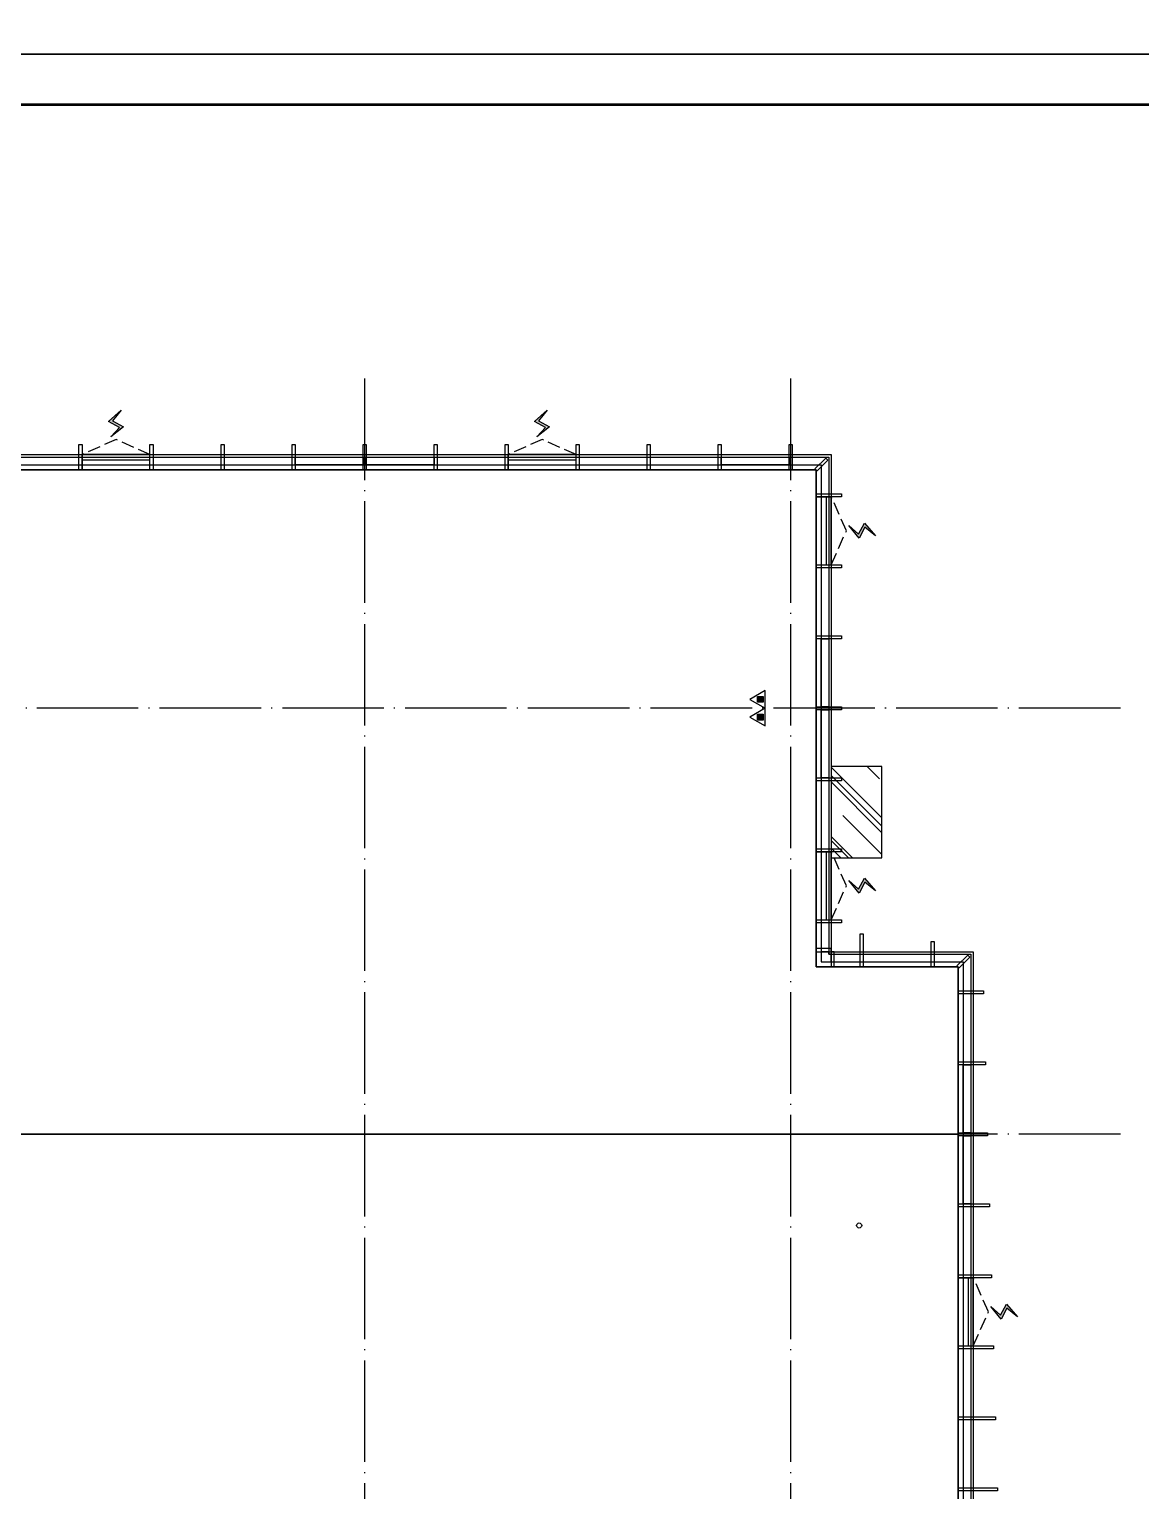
# Model space of a CAD drawing. Extents: x -186750 to 855523, y -12902 to 560425.
# Drawn here: x 138746 to 160659, y 136970 to 165789 of the extents above; entities that cross this region are included whole.
import ezdxf
from ezdxf.xclip import XClip

# ---------------------------------------------------------------- set-up
doc = ezdxf.new("R2010")
doc.units = 0
doc.header["$LTSCALE"] = 1000
doc.header["$MEASUREMENT"] = 0
doc.header["$XCLIPFRAME"] = 0
for name, pattern in [('104-10 轴网$0$DOTE', [2.42, 2, -0.2, 0.02, -0.2]), ('8#楼幕墙$0$109-34 轴网$0$L1$0$$AUDIT_BAD_LTYPE1', [0]), ('8#楼幕墙$0$DASH', [0.35, 0.25, -0.1]), ('X-104 8#10#平面$0$109-34 轴网$0$L1$0$$AUDIT_BAD_LTYPE1', [0]), ('X-104 8#10#平面$0$DASH', [0.35, 0.25, -0.1])]:
    doc.linetypes.add(name, pattern=pattern)
for name, color, linetype in [('104-10 轴网$0$A_AXIS-轴线', 252, '104-10 轴网$0$DOTE'), ('8#楼幕墙$0$A-C_玻璃幕墙', 140, 'Continuous'), ('8#楼幕墙$0$A-TECH_结构', 21, 'Continuous'), ('EQUIP_消防', 7, 'Continuous'), ('VPIPE-雨水', 4, 'TG_Y'), ('X-104 8#10#平面$0$A-C_玻璃幕墙', 252, 'Continuous'), ('X-104 8#10#平面$0$A-SUR_看线', 252, 'Continuous'), ('X-104 8#10#平面$0$A-TECH_结构', 252, 'Continuous'), ('X-104 8#10#平面$0$EH_玻璃', 252, 'Continuous')]:
    doc.layers.add(name, color=color, linetype=linetype)
for name, color, linetype, plot in [('8#楼幕墙$0$04-不打印_辅助线', 165, 'Continuous', False), ('8#楼幕墙$0$04-电动窗', 1, 'Continuous', False), ('X-104 8#10#平面$0$04-不打印_辅助线', 165, 'Continuous', False)]:
    doc.layers.add(name, color=color, linetype=linetype, plot=plot)
doc.styles.add('TG_LINETYPE', font='romans2.shx', dxfattribs={"width": 0.8, "height": 3, "bigfont": 'hzdf2.shx'})
doc.linetypes.add('TG_Y', pattern='A,5,-0.3,["Y",TG_LINETYPE,S=0.1,R=0,X=-0.23,Y=-0.15],0', length=5.3)

# ---------------------------------------------------------------- blocks, each defined once
blk = doc.blocks.new('104-10 轴网')
at = {"layer": '104-10 轴网$0$A_AXIS-轴线', "linetype": '104-10 轴网$0$DOTE'}
for p, q in [((154030, 40100), (154030, -6500)), ((162430, 40100), (162430, -6500)), ((168930, 33600), (113930, 33600)), ((168930, 25200), (113930, 25200))]:
    blk.add_line(p, q, dxfattribs=at)
at = {"layer": 'Defpoints'}
blk.add_lwpolyline([(104380, 45500), (178480, 45500), (178480, -11900), (104380, -11900)], close=True, dxfattribs=at)
blk = doc.blocks.new('图框-A1')
for points, const_width in [([(0, 0), (841, 0), (841, 594), (0, 594)], 0.05), ([(766, 584), (25, 584), (25, 10), (766, 10)], 0.5)]:
    blk.add_lwpolyline(points, close=True, dxfattribs=dict(const_width=const_width))
blk = doc.blocks.new('X-104 8#10#平面$0$fdhggh')
at = {"layer": 'X-104 8#10#平面$0$A-TECH_结构', "linetype": 'X-104 8#10#平面$0$109-34 轴网$0$L1$0$$AUDIT_BAD_LTYPE1'}
blk.add_lwpolyline([(42500, 147300), (42500, 157100), (24700, 157100), (24700, 155700), (13500, 155700), (13500, 148700), (7900, 148700), (7900, 147300), (-3300, 147300), (-3300, 136100), (-4700, 136100), (-4700, 115500), (8900, 115500), (8900, 118300), (20100, 118300), (20100, 130900), (27100, 130900), (27100, 135100), (33100, 135100), (33100, 132300), (45300, 132300), (45300, 147300)], close=True, dxfattribs=at)
blk = doc.blocks.new('104-8910 结构')
at = {"layer": 'Defpoints'}
blk.add_lwpolyline([(-19000, -118200), (61000, -118200), (61000, 41800), (-19000, 41800)], close=True, dxfattribs=at)
blk = doc.blocks.new('X-104 8#10#平面$0$fdghdgfh')
at = {"layer": 'X-104 8#10#平面$0$EH_玻璃'}
h = blk.add_hatch(dxfattribs=at)
h.set_pattern_fill('AR-RROOF', color=256, scale=600, angle=135)
h.set_pattern_definition([(135, (42800, -184500), (-1724.2092, 646.5784), [11430, -1524, 3810, -762]), (135, (41814, -184052.8), (-177.809, -1255.44), [2286, -251.46, 4572, -571.5]), (135, (42072.6, -184688.6), (-3162.8462, 2440.8336), [6096, -1066.8, 3048, -762])])
h.paths.add_polyline_path([(-1000, 900), (-1000, -900), (0, -900), (0, 900)])
at = {"layer": 'X-104 8#10#平面$0$A-C_玻璃幕墙'}
blk.add_lwpolyline([(-1000, 900), (-1000, -900), (0, -900), (0, 900)], close=True, dxfattribs=at)
blk = doc.blocks.new('8#楼幕墙$0$ii')
blk.add_lwpolyline([(-1340, 0), (0, 0), (0, -150), (-1340, -150)], close=True)
blk = doc.blocks.new('8#楼幕墙$0$$TCHSYS$WIN2D')
for p, q in [((-0.5, 0.5), (0.5, 0.5)), ((-0.5, 0.5), (-0.5, -0.5)), ((0.5, 0.5), (0.5, -0.5)), ((0.5, 0.167), (-0.5, 0.167)), ((0.5, -0.167), (-0.5, -0.167)), ((-0.5, -0.5), (0.5, -0.5))]:
    blk.add_line(p, q)
blk = doc.blocks.new('8#楼幕墙$0$开启扇')
at = {"layer": '8#楼幕墙$0$04-电动窗'}
h = blk.add_hatch(color=1, dxfattribs=at)
h.dxf.hatch_style = 1
h.paths.add_polyline_path([(771, 399), (600, 588), (817, 705), (569, 925), (738, 715), (521, 598)])
at = {"linetype": '8#楼幕墙$0$DASH'}
blk.add_lwpolyline([(0, 50), (670, 350), (1340, 50)], dxfattribs=at)
at = {"layer": '8#楼幕墙$0$04-电动窗', "color": 1}
blk.add_lwpolyline([(771, 399), (600, 588), (817, 705), (569, 925), (738, 715), (521, 598), (771, 399)], close=True, dxfattribs=at)
at = {"xscale": -1340, "yscale": 300, "zscale": 1340, "rotation": 180}
blk.add_blockref('8#楼幕墙$0$$TCHSYS$WIN2D', (670, -100), dxfattribs=at)
blk = doc.blocks.new('8#楼幕墙$0$A$C13E80662')
for points in [[(150, 150), (150, 200), (0, 200), (0, 0), (150, 0)], [(150, 0), (200, 0), (200, 150), (150, 150)]]:
    blk.add_lwpolyline(points)
blk = doc.blocks.new('8#楼幕墙')
at = {"layer": '8#楼幕墙$0$04-不打印_辅助线'}
for points in [[(-18550, 165300), (65550, 165300), (65550, 224700), (-18550, 224700)], [(-18550, 105900), (65550, 105900), (65550, 165300), (-18550, 165300)]]:
    blk.add_lwpolyline(points, close=True, dxfattribs=at)
at = {"layer": '8#楼幕墙$0$A-C_玻璃幕墙'}
for points in [[(-3600, 136400), (-3600, 147600), (7600, 147600), (7600, 149000), (13200, 149000), (13200, 156000), (24400, 156000), (24400, 157400), (42800, 157400), (42800, 147600), (45600, 147600), (45600, 132000), (32800, 132000), (32800, 134800), (27400, 134800), (27400, 130600), (20400, 130600), (20400, 118000), (9200, 118000), (9200, 115200), (-5000, 115200), (-5000, 136400)], [(27970, 157600), (28030, 157600), (28030, 157100), (27970, 157100)], [(29370, 157600), (29430, 157600), (29430, 157100), (29370, 157100)], [(30770, 157600), (30830, 157600), (30830, 157100), (30770, 157100)], [(32170, 157600), (32230, 157600), (32230, 157100), (32170, 157100)], [(33570, 157600), (33630, 157600), (33630, 157100), (33570, 157100)], [(34970, 157600), (35030, 157600), (35030, 157100), (34970, 157100)], [(36370, 157600), (36430, 157600), (36430, 157100), (36370, 157100)], [(37770, 157600), (37830, 157600), (37830, 157100), (37770, 157100)], [(39170, 157600), (39230, 157600), (39230, 157100), (39170, 157100)], [(40570, 157600), (40630, 157600), (40630, 157100), (40570, 157100)], [(41970, 157600), (42030, 157600), (42030, 157100), (41970, 157100)], [(-3550, 136350), (-3550, 147550), (7650, 147550), (7650, 148950), (13250, 148950), (13250, 155950), (24450, 155950), (24450, 157350), (42750, 157350), (42750, 147550), (45550, 147550), (45550, 132050), (32850, 132050), (32850, 134850), (27350, 134850), (27350, 130650), (20350, 130650), (20350, 118050), (9150, 118050), (9150, 115250), (-4950, 115250), (-4950, 136350)], [(-3400, 136200), (-3400, 147400), (7800, 147400), (7800, 148800), (13400, 148800), (13400, 155800), (24600, 155800), (24600, 157200), (42600, 157200), (42600, 147400), (45400, 147400), (45400, 132200), (33000, 132200), (33000, 135000), (27200, 135000), (27200, 130800), (20200, 130800), (20200, 118200), (9000, 118200), (9000, 115400), (-4800, 115400), (-4800, 136200)], [(42733, 157291), (42691, 157333), (42479, 157121), (42521, 157079)], [(42500, 156570), (42500, 156630), (43000, 156630), (43000, 156570)], [(42500, 155170), (42500, 155230), (43000, 155230), (43000, 155170)], [(42500, 153770), (42500, 153830), (43000, 153830), (43000, 153770)], [(42500, 152370), (42500, 152430), (43000, 152430), (43000, 152370)], [(42500, 150970), (42500, 151030), (43000, 151030), (43000, 150970)], [(42500, 149570), (42500, 149630), (43000, 149630), (43000, 149570)], [(42500, 148170), (42500, 148230), (43000, 148230), (43000, 148170)], [(43370, 147950), (43430, 147950), (43430, 147300), (43370, 147300)], [(42800, 147600), (42800, 147660), (42500, 147660), (42500, 147600)], [(42860, 147600), (42800, 147600), (42800, 147300), (42860, 147300)], [(44770, 147800), (44830, 147800), (44830, 147300), (44770, 147300)], [(45533, 147491), (45491, 147533), (45279, 147321), (45321, 147279)], [(45300, 146770), (45300, 146830), (45800, 146830), (45800, 146770)], [(45300, 145370), (45300, 145430), (45840, 145430), (45840, 145370)], [(45300, 143970), (45300, 144030), (45880, 144030), (45880, 143970)], [(45300, 142570), (45300, 142630), (45920, 142630), (45920, 142570)], [(45300, 141170), (45300, 141230), (45960, 141230), (45960, 141170)], [(45300, 139770), (45300, 139830), (46000, 139830), (46000, 139770)], [(45300, 138370), (45300, 138430), (46040, 138430), (46040, 138370)], [(45300, 136970), (45300, 137030), (46080, 137030), (46080, 136970)]]:
    blk.add_lwpolyline(points, close=True, dxfattribs=at)
at = {"layer": '8#楼幕墙$0$A-TECH_结构'}
blk.add_lwpolyline([(-3300, 136100), (-3300, 147300), (7900, 147300), (7900, 148700), (13500, 148700), (13500, 155700), (24700, 155700), (24700, 157100), (42500, 157100), (42500, 147300), (45300, 147300), (45300, 132300), (33100, 132300), (33100, 135100), (27100, 135100), (27100, 130900), (20100, 130900), (20100, 118300), (8900, 118300), (8900, 115500), (-4700, 115500), (-4700, 136100)], close=True, dxfattribs=at)
at = {"layer": '8#楼幕墙$0$A-C_玻璃幕墙', "linetype": '8#楼幕墙$0$109-34 轴网$0$L1$0$$AUDIT_BAD_LTYPE1', "xscale": -1}
for p in [(29370, 157350), (37770, 157350)]:
    blk.add_blockref('8#楼幕墙$0$开启扇', p, dxfattribs=at)
at = {"layer": '8#楼幕墙$0$A-C_玻璃幕墙'}
for name, p in [('8#楼幕墙$0$ii', (33570, 157350)), ('8#楼幕墙$0$ii', (34970, 157350)), ('8#楼幕墙$0$ii', (41970, 157350)), ('8#楼幕墙$0$A$C13E80662', (42600, 147400))]:
    blk.add_blockref(name, p, dxfattribs=at)
at = {"layer": '8#楼幕墙$0$A-C_玻璃幕墙', "linetype": '8#楼幕墙$0$109-34 轴网$0$L1$0$$AUDIT_BAD_LTYPE1', "xscale": -1, "rotation": 270}
for p in [(42750, 155230), (42750, 148230), (45550, 139830)]:
    blk.add_blockref('8#楼幕墙$0$开启扇', p, dxfattribs=at)
at = {"layer": '8#楼幕墙$0$A-C_玻璃幕墙', "rotation": 270}
for p in [(42750, 152430), (42750, 151030), (45550, 144030), (45550, 142630)]:
    blk.add_blockref('8#楼幕墙$0$ii', p, dxfattribs=at)
blk = doc.blocks.new('X-104 8#10#平面')
at = {"linetype": 'X-104 8#10#平面$0$109-34 轴网$0$L1$0$$AUDIT_BAD_LTYPE1'}
for points in [[(177307, 224700), (177307, 165300), (93207, 165300), (93207, 224700)], [(177307, 165300), (177307, 105900), (93207, 105900), (93207, 165300)]]:
    blk.add_lwpolyline(points, close=True, dxfattribs=at)
at = {"layer": 'X-104 8#10#平面$0$04-不打印_辅助线', "linetype": 'X-104 8#10#平面$0$109-34 轴网$0$L1$0$$AUDIT_BAD_LTYPE1'}
for points in [[(177307, 165300), (93207, 165300), (93207, 224700), (177307, 224700)], [(177307, 105900), (93207, 105900), (93207, 165300), (177307, 165300)]]:
    blk.add_lwpolyline(points, close=True, dxfattribs=at)
at = {"layer": 'X-104 8#10#平面$0$A-SUR_看线', "linetype": 'X-104 8#10#平面$0$DASH', "ltscale": 2, "const_width": 30}
blk.add_lwpolyline([(137307, 144000), (157057, 144000)], dxfattribs=at)
at = {"linetype": 'X-104 8#10#平面$0$109-34 轴网$0$L1$0$$AUDIT_BAD_LTYPE1'}
ref = blk.add_blockref('8#楼幕墙', (111757, 0), dxfattribs=at)
XClip(ref).set_block_clipping_path([(-18549.9999999995, -12899.9999999999), (65550.0000000003, 284100.0000000003)])
blk.add_blockref('X-104 8#10#平面$0$fdhggh', (111757, 0), dxfattribs=at)
at = {"xscale": 100, "yscale": 100, "zscale": 100}
for p in [(93207, 165300), (93207, 105900)]:
    blk.add_blockref('图框-A1', p, dxfattribs=at)
at = {"linetype": 'X-104 8#10#平面$0$109-34 轴网$0$L1$0$$AUDIT_BAD_LTYPE1'}
ref = blk.add_blockref('104-10 轴网', (-8673, 118800), dxfattribs=at)
XClip(ref).set_block_clipping_path([(104379.5977508624, -11900), (178479.5977508624, 45500)])
ref = blk.add_blockref('104-8910 结构', (153887, 46100), dxfattribs=dict(at, rotation=180))
XClip(ref).set_block_clipping_path([(-15919.9999999996, -118200.0000000001), (58180.0000000003, -60800.0000000001)])
at = {"linetype": 'X-104 8#10#平面$0$109-34 轴网$0$L1$0$$AUDIT_BAD_LTYPE1', "rotation": 180}
blk.add_blockref('X-104 8#10#平面$0$fdghdgfh', (154557, 150350), dxfattribs=at)
blk = doc.blocks.new('$TWTSYS$00000546')
h = blk.add_hatch()
h.set_pattern_fill('ANSI31', color=256, scale=200, style=0)
h.set_pattern_definition([(45, (-38543.802, -6670.83), (-17.67767, 17.67767), [])])
h.paths.add_polyline_path([(-65, 174), (65, 174), (65, 44), (-65, 44)])
for points in [[(0, 344), (-198, 0), (198, 0)], [(-65, 174), (65, 174), (65, 44), (-65, 44)]]:
    blk.add_lwpolyline(points, close=True)
blk = doc.blocks.new('灭火器2')
at = {"layer": 'EQUIP_消防', "xscale": 0.88, "yscale": 0.88, "zscale": 0.88, "rotation": 90.00000000000001}
for p in [(-4049632, -27064), (-4049632, -27413)]:
    blk.add_blockref('$TWTSYS$00000546', p, dxfattribs=at)

msp = doc.modelspace()

# ---------------------------------------------------------------- linework, layer by layer
for points in [[(93207, 165300), (177307, 165300), (177307, 224700), (93207, 224700)], [(93207, 105900), (177307, 105900), (177307, 165300), (93207, 165300)]]:
    msp.add_lwpolyline(points, close=True)
at = {"layer": 'VPIPE-雨水', "color": 0, "linetype": 'Continuous'}
msp.add_circle((155107.2, 142200), 50, dxfattribs=at)

# ---------------------------------------------------------------- block references
msp.add_blockref('X-104 8#10#平面', (0, 0))
at = {"layer": 'EQUIP_消防'}
msp.add_blockref('灭火器2', (4202889.3, 179638.2), dxfattribs=at)

doc.saveas('drawing.dxf')
